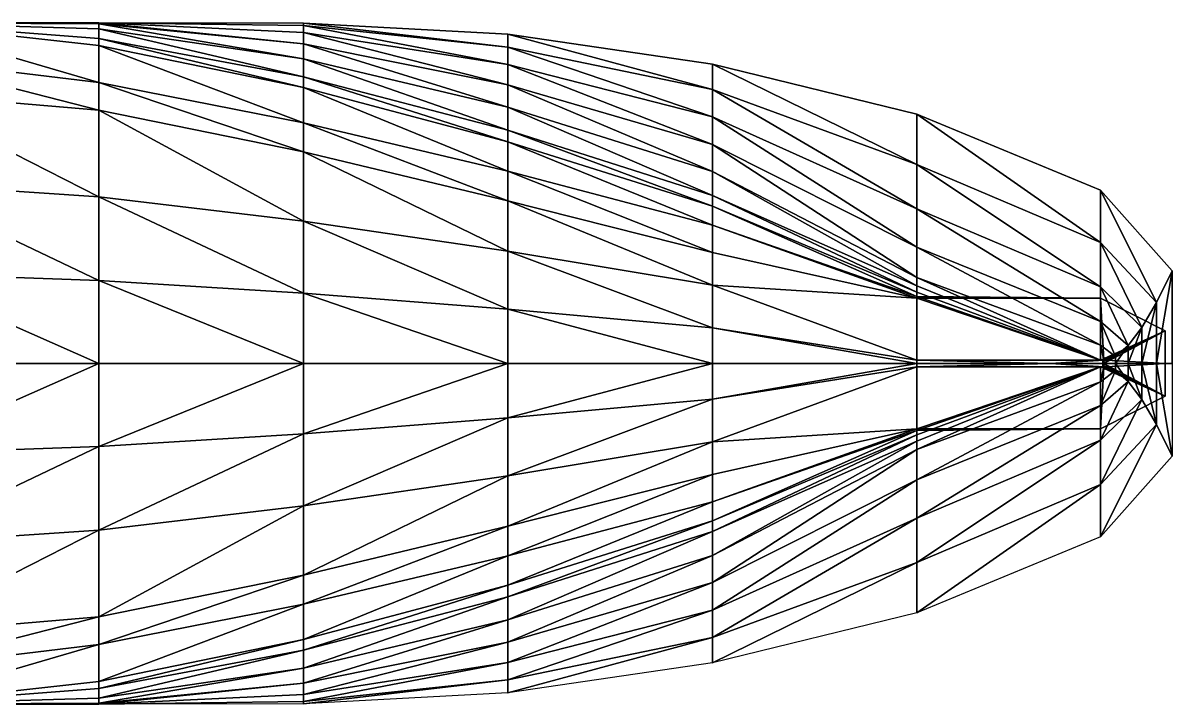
# Model space of a CAD drawing. Header units: metres. Extents: x -5 to 102, y -10 to 10.
# Drawn here: x 68.23 to 102, y -10 to 10 of the extents above; entities that cross this region are included whole.
import ezdxf

# ---------------------------------------------------------------- set-up
doc = ezdxf.new("R2010")
doc.units = ezdxf.units.M

msp = doc.modelspace()

# ---------------------------------------------------------------- linework, layer by layer
for points in [[(64.449286, 8.975), (70.459365, 8.250078, 0.22826), (64.449286, 10, 1.025), (64.449286, 8.975)], [(64.449286, 10, 1.025), (70.459365, 8.250078, 0.22826), (70.459466, 9.341213, 1.215295), (64.449286, 10, 1.025)], [(64.449286, 10, 1.025), (70.459466, 9.341213, 1.215295), (64.449286, 10, 2.05), (64.449286, 10, 1.025)], [(64.449286, 10, 2.05), (70.459466, 9.341213, 1.215295), (70.459507, 9.545172, 2.147147), (64.449286, 10, 2.05)], [(64.449286, 10, 2.05), (70.459507, 9.545172, 2.147147), (64.449286, 10, 3.54), (64.449286, 10, 2.05)], [(64.449286, 10, 3.54), (70.459507, 9.545172, 2.147147), (70.459514, 9.825287, 3.575545), (64.449286, 10, 3.54)], [(64.449286, 10, 3.54), (70.459514, 9.825287, 3.575545), (64.449286, 10, 5.03), (64.449286, 10, 3.54)], [(64.449286, 10, 5.03), (70.459514, 9.825287, 3.575545), (70.459356, 9.976396, 5.034452), (64.449286, 10, 5.03)], [(64.449286, 10, 5.03), (70.459356, 9.976396, 5.034452), (64.449286, 10, 6.52), (64.449286, 10, 5.03)], [(64.449286, 10, 6.52), (70.459356, 9.976396, 5.034452), (70.459429, 10, 6.52), (64.449286, 10, 6.52)], [(64.449286, 10, 6.52), (70.459429, 10, 6.52), (64.449286, 10, 8.01), (64.449286, 10, 6.52)], [(64.449286, 10, 8.01), (70.459429, 10, 6.52), (70.459429, 10, 8.01), (64.449286, 10, 8.01)], [(64.449286, 10, 8.01), (70.459429, 10, 8.01), (64.449286, 10, 9.5), (64.449286, 10, 8.01)], [(64.449286, 10, 9.5), (70.459429, 10, 8.01), (70.459429, 10, 9.5), (64.449286, 10, 9.5)], [(70.459356, 9.976396, 5.034452), (76.469472, 9.390394, 5.138682), (70.459429, 10, 6.52), (70.459356, 9.976396, 5.034452)], [(70.459514, 9.825287, 3.575545), (76.469629, 8.945943, 3.748965), (70.459356, 9.976396, 5.034452), (70.459514, 9.825287, 3.575545)], [(70.459356, 9.976396, 5.034452), (76.469629, 8.945943, 3.748965), (76.469472, 9.390394, 5.138682), (70.459356, 9.976396, 5.034452)], [(70.459429, 10, 6.52), (76.469472, 9.390394, 5.138682), (76.469593, 9.722624, 6.561285), (70.459429, 10, 6.52)], [(70.459429, 10, 6.52), (76.469593, 9.722624, 6.561285), (70.459429, 10, 8.01), (70.459429, 10, 6.52)], [(70.459429, 10, 8.01), (76.469593, 9.722624, 6.561285), (76.469557, 9.924592, 8.01744), (70.459429, 10, 8.01)], [(70.459429, 10, 8.01), (76.469557, 9.924592, 8.01744), (70.459429, 10, 9.5), (70.459429, 10, 8.01)], [(70.459429, 10, 9.5), (76.469557, 9.924592, 8.01744), (76.469537, 9.998203, 9.5), (70.459429, 10, 9.5)], [(70.459507, 9.545172, 2.147147), (76.469573, 8.420108, 2.388255), (70.459514, 9.825287, 3.575545), (70.459507, 9.545172, 2.147147)], [(70.459514, 9.825287, 3.575545), (76.469573, 8.420108, 2.388255), (76.469629, 8.945943, 3.748965), (70.459514, 9.825287, 3.575545)], [(76.469557, 9.924592, 8.01744), (82.479721, 9.288288, 8.073533), (76.469537, 9.998203, 9.5), (76.469557, 9.924592, 8.01744)], [(76.469537, 9.998203, 9.5), (82.479721, 9.288288, 8.073533), (82.479647, 9.669385, 9.500003), (76.469537, 9.998203, 9.5)], [(76.469593, 9.722624, 6.561285), (82.479729, 8.781259, 6.687875), (76.469557, 9.924592, 8.01744), (76.469593, 9.722624, 6.561285)], [(76.469557, 9.924592, 8.01744), (82.479729, 8.781259, 6.687875), (82.479721, 9.288288, 8.073533), (76.469557, 9.924592, 8.01744)], [(70.459466, 9.341213, 1.215295), (76.46952, 8.109196, 1.578684), (70.459507, 9.545172, 2.147147), (70.459466, 9.341213, 1.215295)], [(70.459507, 9.545172, 2.147147), (76.46952, 8.109196, 1.578684), (76.469573, 8.420108, 2.388255), (70.459507, 9.545172, 2.147147)], [(76.469472, 9.390394, 5.138682), (82.479619, 8.181726, 5.338023), (76.469593, 9.722624, 6.561285), (76.469472, 9.390394, 5.138682)], [(76.469593, 9.722624, 6.561285), (82.479619, 8.181726, 5.338023), (82.479729, 8.781259, 6.687875), (76.469593, 9.722624, 6.561285)], [(82.479721, 9.288288, 8.073533), (88.489758, 8.050204, 8.167747), (82.479647, 9.669385, 9.500003), (82.479721, 9.288288, 8.073533)], [(82.479647, 9.669385, 9.500003), (88.489758, 8.050204, 8.167747), (88.489826, 8.79473, 9.500008), (82.479647, 9.669385, 9.500003)], [(70.459365, 8.250078, 0.22826), (76.469583, 7.069755, 0.613557), (70.459466, 9.341213, 1.215295), (70.459365, 8.250078, 0.22826)], [(70.459466, 9.341213, 1.215295), (76.469583, 7.069755, 0.613557), (76.46952, 8.109196, 1.578684), (70.459466, 9.341213, 1.215295)], [(76.469629, 8.945943, 3.748965), (82.479669, 7.526738, 4.01853), (76.469472, 9.390394, 5.138682), (76.469629, 8.945943, 3.748965)], [(76.469472, 9.390394, 5.138682), (82.479669, 7.526738, 4.01853), (82.479619, 8.181726, 5.338023), (76.469472, 9.390394, 5.138682)], [(82.479729, 8.781259, 6.687875), (88.489933, 7.245435, 6.871938), (82.479721, 9.288288, 8.073533), (82.479729, 8.781259, 6.687875)], [(82.479721, 9.288288, 8.073533), (88.489933, 7.245435, 6.871938), (88.489758, 8.050204, 8.167747), (82.479721, 9.288288, 8.073533)], [(64.449286, 7.95), (70.459384, 7.435328, 0.002324), (64.449286, 8.975), (64.449286, 7.95)], [(64.449286, 8.975), (70.459384, 7.435328, 0.002324), (70.459365, 8.250078, 0.22826), (64.449286, 8.975)], [(76.469573, 8.420108, 2.388255), (82.479801, 6.857199, 2.724293), (76.469629, 8.945943, 3.748965), (76.469573, 8.420108, 2.388255)], [(76.469629, 8.945943, 3.748965), (82.479801, 6.857199, 2.724293), (82.479669, 7.526738, 4.01853), (76.469629, 8.945943, 3.748965)], [(82.479619, 8.181726, 5.338023), (88.489895, 6.428087, 5.605429), (82.479729, 8.781259, 6.687875), (82.479619, 8.181726, 5.338023)], [(82.479729, 8.781259, 6.687875), (88.489895, 6.428087, 5.605429), (88.489933, 7.245435, 6.871938), (82.479729, 8.781259, 6.687875)], [(88.489758, 8.050204, 8.167747), (94.50005, 5.84889, 8.288435), (88.489826, 8.79473, 9.500008), (88.489758, 8.050204, 8.167747)], [(88.489826, 8.79473, 9.500008), (94.50005, 5.84889, 8.288435), (94.500069, 7.318608, 9.500009), (88.489826, 8.79473, 9.500008)], [(70.459384, 7.435328, 0.002324), (76.46952, 6.213962, 0.038906), (70.459365, 8.250078, 0.22826), (70.459384, 7.435328, 0.002324)], [(70.459365, 8.250078, 0.22826), (76.46952, 6.213962, 0.038906), (76.469583, 7.069755, 0.613557), (70.459365, 8.250078, 0.22826)], [(76.46952, 8.109196, 1.578684), (82.47964, 6.509216, 2.060693), (76.469573, 8.420108, 2.388255), (76.46952, 8.109196, 1.578684)], [(76.469583, 7.069755, 0.613557), (82.479688, 5.645931, 1.095015), (76.46952, 8.109196, 1.578684), (76.469583, 7.069755, 0.613557)], [(76.46952, 8.109196, 1.578684), (82.479688, 5.645931, 1.095015), (82.47964, 6.509216, 2.060693), (76.46952, 8.109196, 1.578684)], [(76.469573, 8.420108, 2.388255), (82.47964, 6.509216, 2.060693), (82.479801, 6.857199, 2.724293), (76.469573, 8.420108, 2.388255)], [(82.479669, 7.526738, 4.01853), (88.48991, 5.642891, 4.362533), (82.479619, 8.181726, 5.338023), (82.479669, 7.526738, 4.01853)], [(82.479619, 8.181726, 5.338023), (88.48991, 5.642891, 4.362533), (88.489895, 6.428087, 5.605429), (82.479619, 8.181726, 5.338023)], [(64.449286, 5.3), (70.459371, 4.891428), (64.449286, 7.95), (64.449286, 5.3)], [(64.449286, 7.95), (70.459371, 4.891428), (70.459384, 7.435328, 0.002324), (64.449286, 7.95)], [(88.489933, 7.245435, 6.871938), (94.500033, 4.537804, 7.10048), (88.489758, 8.050204, 8.167747), (88.489933, 7.245435, 6.871938)], [(88.489758, 8.050204, 8.167747), (94.500033, 4.537804, 7.10048), (94.50005, 5.84889, 8.288435), (88.489758, 8.050204, 8.167747)], [(70.459371, 4.891428), (76.469618, 4.184754), (70.459384, 7.435328, 0.002324), (70.459371, 4.891428)], [(70.459384, 7.435328, 0.002324), (76.469618, 4.184754), (76.46952, 6.213962, 0.038906), (70.459384, 7.435328, 0.002324)], [(82.479801, 6.857199, 2.724293), (88.489818, 4.935025, 3.138705), (82.479669, 7.526738, 4.01853), (82.479801, 6.857199, 2.724293)], [(82.479669, 7.526738, 4.01853), (88.489818, 4.935025, 3.138705), (88.48991, 5.642891, 4.362533), (82.479669, 7.526738, 4.01853)], [(88.489895, 6.428087, 5.605429), (94.500019, 3.412978, 5.9311), (88.489933, 7.245435, 6.871938), (88.489895, 6.428087, 5.605429)], [(88.489933, 7.245435, 6.871938), (94.500019, 3.412978, 5.9311), (94.500033, 4.537804, 7.10048), (88.489933, 7.245435, 6.871938)], [(94.50005, 5.84889, 8.288435), (99.900038, 3.554146, 8.414381), (94.500069, 7.318608, 9.500009), (94.50005, 5.84889, 8.288435)], [(94.500069, 7.318608, 9.500009), (99.900038, 3.554146, 8.414381), (99.90007, 5.086799, 9.500004), (94.500069, 7.318608, 9.500009)], [(76.46952, 6.213962, 0.038906), (82.47974, 4.776058, 0.190036), (76.469583, 7.069755, 0.613557), (76.46952, 6.213962, 0.038906)], [(76.469583, 7.069755, 0.613557), (82.47974, 4.776058, 0.190036), (82.479688, 5.645931, 1.095015), (76.469583, 7.069755, 0.613557)], [(82.47964, 6.509216, 2.060693), (88.489918, 4.617577, 2.64321), (82.479801, 6.857199, 2.724293), (82.47964, 6.509216, 2.060693)], [(82.479801, 6.857199, 2.724293), (88.489918, 4.617577, 2.64321), (88.489818, 4.935025, 3.138705), (82.479801, 6.857199, 2.724293)], [(82.479688, 5.645931, 1.095015), (88.489903, 4.063961, 1.649714), (82.47964, 6.509216, 2.060693), (82.479688, 5.645931, 1.095015)], [(82.47964, 6.509216, 2.060693), (88.489903, 4.063961, 1.649714), (88.489918, 4.617577, 2.64321), (82.47964, 6.509216, 2.060693)], [(88.48991, 5.642891, 4.362533), (94.500008, 2.527264, 4.775596), (88.489895, 6.428087, 5.605429), (88.48991, 5.642891, 4.362533)], [(88.489895, 6.428087, 5.605429), (94.500008, 2.527264, 4.775596), (94.500019, 3.412978, 5.9311), (88.489895, 6.428087, 5.605429)], [(76.469618, 4.184754), (82.479762, 3.302325), (76.46952, 6.213962, 0.038906), (76.469618, 4.184754)], [(76.46952, 6.213962, 0.038906), (82.479762, 3.302325), (82.47974, 4.776058, 0.190036), (76.46952, 6.213962, 0.038906)], [(94.500033, 4.537804, 7.10048), (99.899907, 2.25623, 7.341191), (94.50005, 5.84889, 8.288435), (94.500033, 4.537804, 7.10048)], [(94.50005, 5.84889, 8.288435), (99.899907, 2.25623, 7.341191), (99.900038, 3.554146, 8.414381), (94.50005, 5.84889, 8.288435)], [(82.47974, 4.776058, 0.190036), (88.489848, 3.263749, 0.60719), (82.479688, 5.645931, 1.095015), (82.47974, 4.776058, 0.190036)], [(82.479688, 5.645931, 1.095015), (88.489848, 3.263749, 0.60719), (88.489903, 4.063961, 1.649714), (82.479688, 5.645931, 1.095015)], [(88.489818, 4.935025, 3.138705), (94.500005, 2.285745, 4.363885), (88.48991, 5.642891, 4.362533), (88.489818, 4.935025, 3.138705)], [(88.48991, 5.642891, 4.362533), (94.500005, 2.285745, 4.363885), (94.500008, 2.527264, 4.775596), (88.48991, 5.642891, 4.362533)], [(64.449286, 2.65), (70.459435, 2.438935, 0.000362), (64.449286, 5.3), (64.449286, 2.65)], [(64.449286, 5.3), (70.459435, 2.438935, 0.000362), (70.459371, 4.891428), (64.449286, 5.3)], [(99.900038, 3.554146, 8.414381), (101.542546, 1.792195, 8.455967), (99.90007, 5.086799, 9.500004), (99.900038, 3.554146, 8.414381)], [(99.90007, 5.086799, 9.500004), (101.542546, 1.792195, 8.455967), (102, 2.7175, 9.5), (99.90007, 5.086799, 9.500004)], [(70.459435, 2.438935, 0.000362), (76.469624, 2.065776, 0.000847), (70.459371, 4.891428), (70.459435, 2.438935, 0.000362)], [(70.459371, 4.891428), (76.469624, 2.065776, 0.000847), (76.469618, 4.184754), (70.459371, 4.891428)], [(82.479762, 3.302325), (88.489887, 2.296849), (82.47974, 4.776058, 0.190036), (82.479762, 3.302325)], [(82.47974, 4.776058, 0.190036), (88.489887, 2.296849), (88.489848, 3.263749, 0.60719), (82.47974, 4.776058, 0.190036)], [(88.489918, 4.617577, 2.64321), (94.500002, 2.095375, 3.952383), (88.489818, 4.935025, 3.138705), (88.489918, 4.617577, 2.64321)], [(88.489818, 4.935025, 3.138705), (94.500002, 2.095375, 3.952383), (94.500005, 2.285745, 4.363885), (88.489818, 4.935025, 3.138705)], [(88.489903, 4.063961, 1.649714), (94.500001, 1.967696, 3.540572), (88.489918, 4.617577, 2.64321), (88.489903, 4.063961, 1.649714)], [(88.489918, 4.617577, 2.64321), (94.500001, 1.967696, 3.540572), (94.500002, 2.095375, 3.952383), (88.489918, 4.617577, 2.64321)], [(94.500019, 3.412978, 5.9311), (99.899998, 1.23719, 6.276783), (94.500033, 4.537804, 7.10048), (94.500019, 3.412978, 5.9311)], [(94.500033, 4.537804, 7.10048), (99.899998, 1.23719, 6.276783), (99.899907, 2.25623, 7.341191), (94.500033, 4.537804, 7.10048)], [(76.469624, 2.065776, 0.000847), (82.479696, 1.592664, 0.001222), (76.469618, 4.184754), (76.469624, 2.065776, 0.000847)], [(76.469618, 4.184754), (82.479696, 1.592664, 0.001222), (82.479762, 3.302325), (76.469618, 4.184754)], [(88.489848, 3.263749, 0.60719), (94.5, 1.92, 3.129), (88.489903, 4.063961, 1.649714), (88.489848, 3.263749, 0.60719)], [(88.489903, 4.063961, 1.649714), (94.5, 1.92, 3.129), (94.500001, 1.967696, 3.540572), (88.489903, 4.063961, 1.649714)], [(94.500008, 2.527264, 4.775596), (99.899933, 0.534719, 5.217656), (94.500019, 3.412978, 5.9311), (94.500008, 2.527264, 4.775596)], [(94.500019, 3.412978, 5.9311), (99.899933, 0.534719, 5.217656), (99.899998, 1.23719, 6.276783), (94.500019, 3.412978, 5.9311)], [(99.899907, 2.25623, 7.341191), (101.11384, 1.061463, 7.401142), (99.900038, 3.554146, 8.414381), (99.899907, 2.25623, 7.341191)], [(99.900038, 3.554146, 8.414381), (101.11384, 1.061463, 7.401142), (101.542546, 1.792195, 8.455967), (99.900038, 3.554146, 8.414381)], [(82.479696, 1.592664, 0.001222), (88.489876, 1.045971, 0.0013), (82.479762, 3.302325), (82.479696, 1.592664, 0.001222)], [(82.479762, 3.302325), (88.489876, 1.045971, 0.0013), (88.489887, 2.296849), (82.479762, 3.302325)], [(88.489887, 2.296849), (94.5, 1.92, 1.043), (88.489848, 3.263749, 0.60719), (88.489887, 2.296849)], [(88.489848, 3.263749, 0.60719), (94.5, 1.92, 1.043), (94.5, 1.92, 3.129), (88.489848, 3.263749, 0.60719)], [(101.542546, 1.792195, 8.455967), (101.542546, 0, 8.455967), (102, 2.7175, 9.5), (101.542546, 1.792195, 8.455967)], [(102, 2.7175, 9.5), (101.542546, 0, 8.455967), (102, 0, 9.5), (102, 2.7175, 9.5)], [(64.449286, 0), (70.459429, 0), (64.449286, 2.65), (64.449286, 0)], [(64.449286, 2.65), (70.459429, 0), (70.459435, 2.438935, 0.000362), (64.449286, 2.65)], [(70.459429, 0), (76.469571, 0), (70.459435, 2.438935, 0.000362), (70.459429, 0)], [(70.459435, 2.438935, 0.000362), (76.469571, 0), (76.469624, 2.065776, 0.000847), (70.459435, 2.438935, 0.000362)], [(94.500005, 2.285745, 4.363885), (99.9, 0.1, 4.172), (94.500008, 2.527264, 4.775596), (94.500005, 2.285745, 4.363885)], [(94.500008, 2.527264, 4.775596), (99.9, 0.1, 4.172), (99.899933, 0.534719, 5.217656), (94.500008, 2.527264, 4.775596)], [(76.469571, 0), (82.479714, 0), (76.469624, 2.065776, 0.000847), (76.469571, 0)], [(76.469624, 2.065776, 0.000847), (82.479714, 0), (82.479696, 1.592664, 0.001222), (76.469624, 2.065776, 0.000847)], [(88.489876, 1.045971, 0.0013), (94.5, 0.1), (88.489887, 2.296849), (88.489876, 1.045971, 0.0013)], [(88.489887, 2.296849), (94.5, 0.1), (94.5, 1.92, 1.043), (88.489887, 2.296849)], [(94.500001, 1.967696, 3.540572), (99.9, 0.1, 4.046571), (94.500002, 2.095375, 3.952383), (94.500001, 1.967696, 3.540572)], [(94.500002, 2.095375, 3.952383), (99.9, 0.1, 4.076622), (94.500005, 2.285745, 4.363885), (94.500002, 2.095375, 3.952383)], [(94.500002, 2.095375, 3.952383), (99.9, 0.1, 4.046571), (99.9, 0.1, 4.076622), (94.500002, 2.095375, 3.952383)], [(94.500005, 2.285745, 4.363885), (99.9, 0.1, 4.076622), (99.9, 0.1, 4.172), (94.500005, 2.285745, 4.363885)], [(99.899998, 1.23719, 6.276783), (100.71384, 0.531608, 6.335542), (99.899907, 2.25623, 7.341191), (99.899998, 1.23719, 6.276783)], [(99.899907, 2.25623, 7.341191), (100.71384, 0.531608, 6.335542), (101.11384, 1.061463, 7.401142), (99.899907, 2.25623, 7.341191)], [(94.5, 1.92, 3.129), (99.9, 1.92, 3.129), (94.500001, 1.967696, 3.540572), (94.5, 1.92, 3.129)], [(94.5, 0.1), (99.9, 0.1), (94.5, 1.92, 1.043), (94.5, 0.1)], [(94.5, 1.92, 1.043), (99.9, 0.1), (99.9, 1.92, 1.043), (94.5, 1.92, 1.043)], [(94.5, 1.92, 1.043), (99.9, 1.92, 1.043), (94.5, 1.92, 3.129), (94.5, 1.92, 1.043)], [(94.5, 1.92, 3.129), (99.9, 1.92, 1.043), (99.9, 1.92, 3.129), (94.5, 1.92, 3.129)], [(94.500001, 1.967696, 3.540572), (99.9, 1.92, 3.129), (99.9, 0.1, 4.046571), (94.500001, 1.967696, 3.540572)], [(99.9, 0.1), (100, 0.1), (99.9, 1.92, 1.043), (99.9, 0.1)], [(99.9, 1.92, 1.043), (100, 0.1), (101.8, 0.96, 1.043), (99.9, 1.92, 1.043)], [(99.9, 1.92, 1.043), (101.8, 0.96, 1.043), (99.9, 1.92, 3.129), (99.9, 1.92, 1.043)], [(99.9, 1.92, 3.129), (101.8, 0.96, 1.043), (101.8, 0.96, 3.129), (99.9, 1.92, 3.129)], [(99.9, 1.92, 3.129), (101.8, 0.96, 3.129), (99.9, 0.1, 4.046571), (99.9, 1.92, 3.129)], [(101.11384, 1.061463, 7.401142), (101.11384, 0, 7.401142), (101.542546, 1.792195, 8.455967), (101.11384, 1.061463, 7.401142)], [(101.542546, 1.792195, 8.455967), (101.11384, 0, 7.401142), (101.542546, 0, 8.455967), (101.542546, 1.792195, 8.455967)], [(82.479714, 0), (88.489857, 0), (82.479696, 1.592664, 0.001222), (82.479714, 0)], [(82.479696, 1.592664, 0.001222), (88.489857, 0), (88.489876, 1.045971, 0.0013), (82.479696, 1.592664, 0.001222)], [(88.489857, 0), (94.5, 0), (88.489876, 1.045971, 0.0013), (88.489857, 0)], [(88.489876, 1.045971, 0.0013), (94.5, 0), (94.5, 0.1), (88.489876, 1.045971, 0.0013)], [(99.899933, 0.534719, 5.217656), (100.342546, 0.208981, 5.259167), (99.899998, 1.23719, 6.276783), (99.899933, 0.534719, 5.217656)], [(99.899998, 1.23719, 6.276783), (100.342546, 0.208981, 5.259167), (100.71384, 0.531608, 6.335542), (99.899998, 1.23719, 6.276783)], [(100.71384, 0.531608, 6.335542), (100.71384, 0, 6.335542), (101.11384, 1.061463, 7.401142), (100.71384, 0.531608, 6.335542)], [(101.11384, 1.061463, 7.401142), (100.71384, 0, 6.335542), (101.11384, 0, 7.401142), (101.11384, 1.061463, 7.401142)], [(99.9, 0.1, 4.046571), (101.8, 0.96, 3.129), (100.065326, 0.1, 4.046571), (99.9, 0.1, 4.046571)], [(100, 0.1), (100, 0), (101.8, 0.96, 1.043), (100, 0.1)], [(101.8, 0.96, 1.043), (100, 0), (101.8, 0, 1.043), (101.8, 0.96, 1.043)], [(101.8, 0.96, 3.129), (101.8, 0, 3.129), (100.065326, 0.1, 4.046571), (101.8, 0.96, 3.129)], [(101.8, 0.96, 1.043), (101.8, 0, 1.043), (101.8, 0.96, 3.129), (101.8, 0.96, 1.043)], [(101.8, 0.96, 3.129), (101.8, 0, 1.043), (101.8, 0, 3.129), (101.8, 0.96, 3.129)], [(99.9, 0.1, 4.172), (100, 0.1, 4.172), (99.899933, 0.534719, 5.217656), (99.9, 0.1, 4.172)], [(99.899933, 0.534719, 5.217656), (100, 0.1, 4.172), (100.342546, 0.208981, 5.259167), (99.899933, 0.534719, 5.217656)], [(100.342546, 0.208981, 5.259167), (100.342546, 0, 5.259167), (100.71384, 0.531608, 6.335542), (100.342546, 0.208981, 5.259167)], [(100.71384, 0.531608, 6.335542), (100.342546, 0, 5.259167), (100.71384, 0, 6.335542), (100.71384, 0.531608, 6.335542)], [(64.449286, 0), (70.459429, 0), (64.449286, -2.65), (64.449286, 0)], [(64.449286, -2.65), (70.459429, 0), (70.459435, -2.438935, 0.000362), (64.449286, -2.65)], [(70.459429, 0), (76.469571, 0), (70.459435, -2.438935, 0.000362), (70.459429, 0)], [(70.459435, -2.438935, 0.000362), (76.469571, 0), (76.469624, -2.065776, 0.000847), (70.459435, -2.438935, 0.000362)], [(76.469571, 0), (82.479714, 0), (76.469624, -2.065776, 0.000847), (76.469571, 0)], [(76.469624, -2.065776, 0.000847), (82.479714, 0), (82.479696, -1.592664, 0.001222), (76.469624, -2.065776, 0.000847)], [(82.479714, 0), (88.489857, 0), (82.479696, -1.592664, 0.001222), (82.479714, 0)], [(82.479696, -1.592664, 0.001222), (88.489857, 0), (88.489876, -1.045971, 0.0013), (82.479696, -1.592664, 0.001222)], [(88.489857, 0), (94.5, 0), (88.489876, -1.045971, 0.0013), (88.489857, 0)], [(88.489876, -1.045971, 0.0013), (94.5, 0), (94.5, -0.1), (88.489876, -1.045971, 0.0013)], [(94.5, 0), (98.433934, 0), (94.5, 0.1), (94.5, 0)], [(94.5, 0.1), (98.433934, 0), (99.9, 0.1), (94.5, 0.1)], [(94.5, 0), (98.433934, 0), (94.5, -0.1), (94.5, 0)], [(94.5, -0.1), (98.433934, 0), (99.9, -0.1), (94.5, -0.1)], [(99.9, 0.1), (98.433934, 0), (100, 0.1), (99.9, 0.1)], [(100, 0.1), (98.433934, 0), (100, 0), (100, 0.1)], [(99.9, -0.1), (98.433934, 0), (100, -0.1), (99.9, -0.1)], [(100, -0.1), (98.433934, 0), (100, 0), (100, -0.1)], [(99.9, 0.1, 4.046571), (100.065326, 0.1, 4.046571), (99.9, 0.1, 4.076622), (99.9, 0.1, 4.046571)], [(99.9, 0.1, 4.076622), (100.065326, 0.1, 4.046571), (99.969948, 0.1, 4.076622), (99.9, 0.1, 4.076622)], [(99.9, 0.1, 4.076622), (99.969948, 0.1, 4.076622), (99.9, 0.1, 4.172), (99.9, 0.1, 4.076622)], [(99.9, 0.1, 4.172), (99.969948, 0.1, 4.076622), (100, 0.1, 4.172), (99.9, 0.1, 4.172)], [(100.065326, 0.1, 4.046571), (100.065326, 0, 4.046571), (99.969948, 0.1, 4.076622), (100.065326, 0.1, 4.046571)], [(99.969948, 0.1, 4.076622), (100.065326, 0, 4.046571), (99.969948, 0, 4.076622), (99.969948, 0.1, 4.076622)], [(99.969948, 0.1, 4.076622), (99.969948, 0, 4.076622), (100, 0.1, 4.172), (99.969948, 0.1, 4.076622)], [(100, 0.1, 4.172), (99.969948, 0, 4.076622), (100, 0, 4.172), (100, 0.1, 4.172)], [(100.065326, -0.1, 4.046571), (100.065326, 0, 4.046571), (99.969948, -0.1, 4.076622), (100.065326, -0.1, 4.046571)], [(99.969948, -0.1, 4.076622), (100.065326, 0, 4.046571), (99.969948, 0, 4.076622), (99.969948, -0.1, 4.076622)], [(99.969948, -0.1, 4.076622), (99.969948, 0, 4.076622), (100, -0.1, 4.172), (99.969948, -0.1, 4.076622)], [(100, -0.1, 4.172), (99.969948, 0, 4.076622), (100, 0, 4.172), (100, -0.1, 4.172)], [(100, 0.1, 4.172), (100, 0, 4.172), (100.342546, 0.208981, 5.259167), (100, 0.1, 4.172)], [(100.342546, 0.208981, 5.259167), (100, 0, 4.172), (100.342546, 0, 5.259167), (100.342546, 0.208981, 5.259167)], [(100, -0.1), (100, 0), (101.8, -0.96, 1.043), (100, -0.1)], [(101.8, -0.96, 1.043), (100, 0), (101.8, 0, 1.043), (101.8, -0.96, 1.043)], [(100, -0.1, 4.172), (100, 0, 4.172), (100.342546, -0.208981, 5.259167), (100, -0.1, 4.172)], [(100.342546, -0.208981, 5.259167), (100, 0, 4.172), (100.342546, 0, 5.259167), (100.342546, -0.208981, 5.259167)], [(100.065326, 0.1, 4.046571), (101.8, 0, 3.129), (100.065326, 0, 4.046571), (100.065326, 0.1, 4.046571)], [(101.8, -0.96, 3.129), (101.8, 0, 3.129), (100.065326, -0.1, 4.046571), (101.8, -0.96, 3.129)], [(100.065326, -0.1, 4.046571), (101.8, 0, 3.129), (100.065326, 0, 4.046571), (100.065326, -0.1, 4.046571)], [(100.342546, -0.208981, 5.259167), (100.342546, 0, 5.259167), (100.71384, -0.531608, 6.335542), (100.342546, -0.208981, 5.259167)], [(100.71384, -0.531608, 6.335542), (100.342546, 0, 5.259167), (100.71384, 0, 6.335542), (100.71384, -0.531608, 6.335542)], [(100.71384, -0.531608, 6.335542), (100.71384, 0, 6.335542), (101.11384, -1.061463, 7.401142), (100.71384, -0.531608, 6.335542)], [(101.11384, -1.061463, 7.401142), (100.71384, 0, 6.335542), (101.11384, 0, 7.401142), (101.11384, -1.061463, 7.401142)], [(101.11384, -1.061463, 7.401142), (101.11384, 0, 7.401142), (101.542546, -1.792195, 8.455967), (101.11384, -1.061463, 7.401142)], [(101.542546, -1.792195, 8.455967), (101.11384, 0, 7.401142), (101.542546, 0, 8.455967), (101.542546, -1.792195, 8.455967)], [(101.542546, -1.792195, 8.455967), (101.542546, 0, 8.455967), (102, -2.7175, 9.5), (101.542546, -1.792195, 8.455967)], [(102, -2.7175, 9.5), (101.542546, 0, 8.455967), (102, 0, 9.5), (102, -2.7175, 9.5)], [(101.8, -0.96, 1.043), (101.8, 0, 1.043), (101.8, -0.96, 3.129), (101.8, -0.96, 1.043)], [(101.8, -0.96, 3.129), (101.8, 0, 1.043), (101.8, 0, 3.129), (101.8, -0.96, 3.129)], [(88.489876, -1.045971, 0.0013), (94.5, -0.1), (88.489887, -2.296849), (88.489876, -1.045971, 0.0013)], [(88.489887, -2.296849), (94.5, -0.1), (94.5, -1.92, 1.043), (88.489887, -2.296849)], [(94.5, -0.1), (99.9, -0.1), (94.5, -1.92, 1.043), (94.5, -0.1)], [(94.5, -1.92, 1.043), (99.9, -0.1), (99.9, -1.92, 1.043), (94.5, -1.92, 1.043)], [(94.500001, -1.967696, 3.540572), (99.9, -1.92, 3.129), (99.9, -0.1, 4.046571), (94.500001, -1.967696, 3.540572)], [(94.500001, -1.967696, 3.540572), (99.9, -0.1, 4.046571), (94.500002, -2.095375, 3.952383), (94.500001, -1.967696, 3.540572)], [(94.500002, -2.095375, 3.952383), (99.9, -0.1, 4.046571), (99.9, -0.1, 4.076622), (94.500002, -2.095375, 3.952383)], [(94.500002, -2.095375, 3.952383), (99.9, -0.1, 4.076622), (94.500005, -2.285745, 4.363885), (94.500002, -2.095375, 3.952383)], [(94.500005, -2.285745, 4.363885), (99.9, -0.1, 4.076622), (99.9, -0.1, 4.172), (94.500005, -2.285745, 4.363885)], [(94.500005, -2.285745, 4.363885), (99.9, -0.1, 4.172), (94.500008, -2.527264, 4.775596), (94.500005, -2.285745, 4.363885)], [(94.500008, -2.527264, 4.775596), (99.9, -0.1, 4.172), (99.899933, -0.534719, 5.217656), (94.500008, -2.527264, 4.775596)], [(99.9, -0.1, 4.172), (100, -0.1, 4.172), (99.899933, -0.534719, 5.217656), (99.9, -0.1, 4.172)], [(99.899933, -0.534719, 5.217656), (100, -0.1, 4.172), (100.342546, -0.208981, 5.259167), (99.899933, -0.534719, 5.217656)], [(99.899933, -0.534719, 5.217656), (100.342546, -0.208981, 5.259167), (99.899998, -1.23719, 6.276783), (99.899933, -0.534719, 5.217656)], [(99.899998, -1.23719, 6.276783), (100.342546, -0.208981, 5.259167), (100.71384, -0.531608, 6.335542), (99.899998, -1.23719, 6.276783)], [(99.9, -0.1), (100, -0.1), (99.9, -1.92, 1.043), (99.9, -0.1)], [(99.9, -1.92, 1.043), (100, -0.1), (101.8, -0.96, 1.043), (99.9, -1.92, 1.043)], [(99.9, -1.92, 3.129), (101.8, -0.96, 3.129), (99.9, -0.1, 4.046571), (99.9, -1.92, 3.129)], [(99.9, -0.1, 4.046571), (101.8, -0.96, 3.129), (100.065326, -0.1, 4.046571), (99.9, -0.1, 4.046571)], [(99.9, -0.1, 4.046571), (100.065326, -0.1, 4.046571), (99.9, -0.1, 4.076622), (99.9, -0.1, 4.046571)], [(99.9, -0.1, 4.076622), (100.065326, -0.1, 4.046571), (99.969948, -0.1, 4.076622), (99.9, -0.1, 4.076622)], [(99.9, -0.1, 4.076622), (99.969948, -0.1, 4.076622), (99.9, -0.1, 4.172), (99.9, -0.1, 4.076622)], [(99.9, -0.1, 4.172), (99.969948, -0.1, 4.076622), (100, -0.1, 4.172), (99.9, -0.1, 4.172)], [(94.500008, -2.527264, 4.775596), (99.899933, -0.534719, 5.217656), (94.500019, -3.412978, 5.9311), (94.500008, -2.527264, 4.775596)], [(94.500019, -3.412978, 5.9311), (99.899933, -0.534719, 5.217656), (99.899998, -1.23719, 6.276783), (94.500019, -3.412978, 5.9311)], [(99.899998, -1.23719, 6.276783), (100.71384, -0.531608, 6.335542), (99.899907, -2.25623, 7.341191), (99.899998, -1.23719, 6.276783)], [(99.899907, -2.25623, 7.341191), (100.71384, -0.531608, 6.335542), (101.11384, -1.061463, 7.401142), (99.899907, -2.25623, 7.341191)], [(99.9, -1.92, 1.043), (101.8, -0.96, 1.043), (99.9, -1.92, 3.129), (99.9, -1.92, 1.043)], [(99.9, -1.92, 3.129), (101.8, -0.96, 1.043), (101.8, -0.96, 3.129), (99.9, -1.92, 3.129)], [(82.479696, -1.592664, 0.001222), (88.489876, -1.045971, 0.0013), (82.479762, -3.302325), (82.479696, -1.592664, 0.001222)], [(82.479762, -3.302325), (88.489876, -1.045971, 0.0013), (88.489887, -2.296849), (82.479762, -3.302325)], [(94.500019, -3.412978, 5.9311), (99.899998, -1.23719, 6.276783), (94.500033, -4.537804, 7.10048), (94.500019, -3.412978, 5.9311)], [(94.500033, -4.537804, 7.10048), (99.899998, -1.23719, 6.276783), (99.899907, -2.25623, 7.341191), (94.500033, -4.537804, 7.10048)], [(99.899907, -2.25623, 7.341191), (101.11384, -1.061463, 7.401142), (99.900038, -3.554146, 8.414381), (99.899907, -2.25623, 7.341191)], [(99.900038, -3.554146, 8.414381), (101.11384, -1.061463, 7.401142), (101.542546, -1.792195, 8.455967), (99.900038, -3.554146, 8.414381)], [(76.469624, -2.065776, 0.000847), (82.479696, -1.592664, 0.001222), (76.469618, -4.184754), (76.469624, -2.065776, 0.000847)], [(76.469618, -4.184754), (82.479696, -1.592664, 0.001222), (82.479762, -3.302325), (76.469618, -4.184754)], [(88.489887, -2.296849), (94.5, -1.92, 1.043), (88.489848, -3.263749, 0.60719), (88.489887, -2.296849)], [(88.489848, -3.263749, 0.60719), (94.5, -1.92, 1.043), (94.5, -1.92, 3.129), (88.489848, -3.263749, 0.60719)], [(88.489848, -3.263749, 0.60719), (94.5, -1.92, 3.129), (88.489903, -4.063961, 1.649714), (88.489848, -3.263749, 0.60719)], [(88.489903, -4.063961, 1.649714), (94.5, -1.92, 3.129), (94.500001, -1.967696, 3.540572), (88.489903, -4.063961, 1.649714)], [(88.489903, -4.063961, 1.649714), (94.500001, -1.967696, 3.540572), (88.489918, -4.617577, 2.64321), (88.489903, -4.063961, 1.649714)], [(88.489918, -4.617577, 2.64321), (94.500001, -1.967696, 3.540572), (94.500002, -2.095375, 3.952383), (88.489918, -4.617577, 2.64321)], [(94.5, -1.92, 1.043), (99.9, -1.92, 1.043), (94.5, -1.92, 3.129), (94.5, -1.92, 1.043)], [(94.5, -1.92, 3.129), (99.9, -1.92, 1.043), (99.9, -1.92, 3.129), (94.5, -1.92, 3.129)], [(94.5, -1.92, 3.129), (99.9, -1.92, 3.129), (94.500001, -1.967696, 3.540572), (94.5, -1.92, 3.129)], [(99.900038, -3.554146, 8.414381), (101.542546, -1.792195, 8.455967), (99.90007, -5.086799, 9.500004), (99.900038, -3.554146, 8.414381)], [(99.90007, -5.086799, 9.500004), (101.542546, -1.792195, 8.455967), (102, -2.7175, 9.5), (99.90007, -5.086799, 9.500004)], [(70.459435, -2.438935, 0.000362), (76.469624, -2.065776, 0.000847), (70.459371, -4.891428), (70.459435, -2.438935, 0.000362)], [(70.459371, -4.891428), (76.469624, -2.065776, 0.000847), (76.469618, -4.184754), (70.459371, -4.891428)], [(82.479762, -3.302325), (88.489887, -2.296849), (82.47974, -4.776058, 0.190036), (82.479762, -3.302325)], [(82.47974, -4.776058, 0.190036), (88.489887, -2.296849), (88.489848, -3.263749, 0.60719), (82.47974, -4.776058, 0.190036)], [(88.489918, -4.617577, 2.64321), (94.500002, -2.095375, 3.952383), (88.489818, -4.935025, 3.138705), (88.489918, -4.617577, 2.64321)], [(88.489818, -4.935025, 3.138705), (94.500002, -2.095375, 3.952383), (94.500005, -2.285745, 4.363885), (88.489818, -4.935025, 3.138705)], [(88.489818, -4.935025, 3.138705), (94.500005, -2.285745, 4.363885), (88.48991, -5.642891, 4.362533), (88.489818, -4.935025, 3.138705)], [(88.48991, -5.642891, 4.362533), (94.500005, -2.285745, 4.363885), (94.500008, -2.527264, 4.775596), (88.48991, -5.642891, 4.362533)], [(94.500033, -4.537804, 7.10048), (99.899907, -2.25623, 7.341191), (94.50005, -5.84889, 8.288435), (94.500033, -4.537804, 7.10048)], [(94.50005, -5.84889, 8.288435), (99.899907, -2.25623, 7.341191), (99.900038, -3.554146, 8.414381), (94.50005, -5.84889, 8.288435)], [(64.449286, -2.65), (70.459435, -2.438935, 0.000362), (64.449286, -5.3), (64.449286, -2.65)], [(64.449286, -5.3), (70.459435, -2.438935, 0.000362), (70.459371, -4.891428), (64.449286, -5.3)], [(88.48991, -5.642891, 4.362533), (94.500008, -2.527264, 4.775596), (88.489895, -6.428087, 5.605429), (88.48991, -5.642891, 4.362533)], [(88.489895, -6.428087, 5.605429), (94.500008, -2.527264, 4.775596), (94.500019, -3.412978, 5.9311), (88.489895, -6.428087, 5.605429)], [(76.469618, -4.184754), (82.479762, -3.302325), (76.46952, -6.213962, 0.038906), (76.469618, -4.184754)], [(76.46952, -6.213962, 0.038906), (82.479762, -3.302325), (82.47974, -4.776058, 0.190036), (76.46952, -6.213962, 0.038906)], [(82.47974, -4.776058, 0.190036), (88.489848, -3.263749, 0.60719), (82.479688, -5.645931, 1.095015), (82.47974, -4.776058, 0.190036)], [(82.479688, -5.645931, 1.095015), (88.489848, -3.263749, 0.60719), (88.489903, -4.063961, 1.649714), (82.479688, -5.645931, 1.095015)], [(88.489895, -6.428087, 5.605429), (94.500019, -3.412978, 5.9311), (88.489933, -7.245435, 6.871938), (88.489895, -6.428087, 5.605429)], [(88.489933, -7.245435, 6.871938), (94.500019, -3.412978, 5.9311), (94.500033, -4.537804, 7.10048), (88.489933, -7.245435, 6.871938)], [(94.50005, -5.84889, 8.288435), (99.900038, -3.554146, 8.414381), (94.500069, -7.318608, 9.500009), (94.50005, -5.84889, 8.288435)], [(94.500069, -7.318608, 9.500009), (99.900038, -3.554146, 8.414381), (99.90007, -5.086799, 9.500004), (94.500069, -7.318608, 9.500009)], [(70.459371, -4.891428), (76.469618, -4.184754), (70.459384, -7.435328, 0.002324), (70.459371, -4.891428)], [(70.459384, -7.435328, 0.002324), (76.469618, -4.184754), (76.46952, -6.213962, 0.038906), (70.459384, -7.435328, 0.002324)], [(82.479688, -5.645931, 1.095015), (88.489903, -4.063961, 1.649714), (82.47964, -6.509216, 2.060693), (82.479688, -5.645931, 1.095015)], [(82.47964, -6.509216, 2.060693), (88.489903, -4.063961, 1.649714), (88.489918, -4.617577, 2.64321), (82.47964, -6.509216, 2.060693)], [(82.47964, -6.509216, 2.060693), (88.489918, -4.617577, 2.64321), (82.479801, -6.857199, 2.724293), (82.47964, -6.509216, 2.060693)], [(82.479801, -6.857199, 2.724293), (88.489918, -4.617577, 2.64321), (88.489818, -4.935025, 3.138705), (82.479801, -6.857199, 2.724293)], [(88.489933, -7.245435, 6.871938), (94.500033, -4.537804, 7.10048), (88.489758, -8.050204, 8.167747), (88.489933, -7.245435, 6.871938)], [(88.489758, -8.050204, 8.167747), (94.500033, -4.537804, 7.10048), (94.50005, -5.84889, 8.288435), (88.489758, -8.050204, 8.167747)], [(64.449286, -5.3), (70.459371, -4.891428), (64.449286, -7.95), (64.449286, -5.3)], [(64.449286, -7.95), (70.459371, -4.891428), (70.459384, -7.435328, 0.002324), (64.449286, -7.95)], [(76.46952, -6.213962, 0.038906), (82.47974, -4.776058, 0.190036), (76.469583, -7.069755, 0.613557), (76.46952, -6.213962, 0.038906)], [(76.469583, -7.069755, 0.613557), (82.47974, -4.776058, 0.190036), (82.479688, -5.645931, 1.095015), (76.469583, -7.069755, 0.613557)], [(82.479801, -6.857199, 2.724293), (88.489818, -4.935025, 3.138705), (82.479669, -7.526738, 4.01853), (82.479801, -6.857199, 2.724293)], [(82.479669, -7.526738, 4.01853), (88.489818, -4.935025, 3.138705), (88.48991, -5.642891, 4.362533), (82.479669, -7.526738, 4.01853)], [(76.469583, -7.069755, 0.613557), (82.479688, -5.645931, 1.095015), (76.46952, -8.109196, 1.578684), (76.469583, -7.069755, 0.613557)], [(76.46952, -8.109196, 1.578684), (82.479688, -5.645931, 1.095015), (82.47964, -6.509216, 2.060693), (76.46952, -8.109196, 1.578684)], [(82.479669, -7.526738, 4.01853), (88.48991, -5.642891, 4.362533), (82.479619, -8.181726, 5.338023), (82.479669, -7.526738, 4.01853)], [(82.479619, -8.181726, 5.338023), (88.48991, -5.642891, 4.362533), (88.489895, -6.428087, 5.605429), (82.479619, -8.181726, 5.338023)], [(88.489758, -8.050204, 8.167747), (94.50005, -5.84889, 8.288435), (88.489826, -8.79473, 9.500008), (88.489758, -8.050204, 8.167747)], [(88.489826, -8.79473, 9.500008), (94.50005, -5.84889, 8.288435), (94.500069, -7.318608, 9.500009), (88.489826, -8.79473, 9.500008)], [(70.459384, -7.435328, 0.002324), (76.46952, -6.213962, 0.038906), (70.459365, -8.250078, 0.22826), (70.459384, -7.435328, 0.002324)], [(70.459365, -8.250078, 0.22826), (76.46952, -6.213962, 0.038906), (76.469583, -7.069755, 0.613557), (70.459365, -8.250078, 0.22826)], [(76.46952, -8.109196, 1.578684), (82.47964, -6.509216, 2.060693), (76.469573, -8.420108, 2.388255), (76.46952, -8.109196, 1.578684)], [(76.469573, -8.420108, 2.388255), (82.47964, -6.509216, 2.060693), (82.479801, -6.857199, 2.724293), (76.469573, -8.420108, 2.388255)], [(82.479619, -8.181726, 5.338023), (88.489895, -6.428087, 5.605429), (82.479729, -8.781259, 6.687875), (82.479619, -8.181726, 5.338023)], [(82.479729, -8.781259, 6.687875), (88.489895, -6.428087, 5.605429), (88.489933, -7.245435, 6.871938), (82.479729, -8.781259, 6.687875)], [(70.459365, -8.250078, 0.22826), (76.469583, -7.069755, 0.613557), (70.459466, -9.341213, 1.215295), (70.459365, -8.250078, 0.22826)], [(70.459466, -9.341213, 1.215295), (76.469583, -7.069755, 0.613557), (76.46952, -8.109196, 1.578684), (70.459466, -9.341213, 1.215295)], [(76.469573, -8.420108, 2.388255), (82.479801, -6.857199, 2.724293), (76.469629, -8.945943, 3.748965), (76.469573, -8.420108, 2.388255)], [(76.469629, -8.945943, 3.748965), (82.479801, -6.857199, 2.724293), (82.479669, -7.526738, 4.01853), (76.469629, -8.945943, 3.748965)], [(82.479729, -8.781259, 6.687875), (88.489933, -7.245435, 6.871938), (82.479721, -9.288288, 8.073533), (82.479729, -8.781259, 6.687875)], [(82.479721, -9.288288, 8.073533), (88.489933, -7.245435, 6.871938), (88.489758, -8.050204, 8.167747), (82.479721, -9.288288, 8.073533)], [(64.449286, -7.95), (70.459384, -7.435328, 0.002324), (64.449286, -8.975), (64.449286, -7.95)], [(64.449286, -8.975), (70.459384, -7.435328, 0.002324), (70.459365, -8.250078, 0.22826), (64.449286, -8.975)], [(76.469629, -8.945943, 3.748965), (82.479669, -7.526738, 4.01853), (76.469472, -9.390394, 5.138682), (76.469629, -8.945943, 3.748965)], [(76.469472, -9.390394, 5.138682), (82.479669, -7.526738, 4.01853), (82.479619, -8.181726, 5.338023), (76.469472, -9.390394, 5.138682)], [(82.479721, -9.288288, 8.073533), (88.489758, -8.050204, 8.167747), (82.479647, -9.669385, 9.500003), (82.479721, -9.288288, 8.073533)], [(82.479647, -9.669385, 9.500003), (88.489758, -8.050204, 8.167747), (88.489826, -8.79473, 9.500008), (82.479647, -9.669385, 9.500003)], [(64.449286, -8.975), (70.459365, -8.250078, 0.22826), (64.449286, -10, 1.025), (64.449286, -8.975)], [(64.449286, -10, 1.025), (70.459365, -8.250078, 0.22826), (70.459466, -9.341213, 1.215295), (64.449286, -10, 1.025)], [(70.459466, -9.341213, 1.215295), (76.46952, -8.109196, 1.578684), (70.459507, -9.545172, 2.147147), (70.459466, -9.341213, 1.215295)], [(70.459507, -9.545172, 2.147147), (76.46952, -8.109196, 1.578684), (76.469573, -8.420108, 2.388255), (70.459507, -9.545172, 2.147147)], [(70.459507, -9.545172, 2.147147), (76.469573, -8.420108, 2.388255), (70.459514, -9.825287, 3.575545), (70.459507, -9.545172, 2.147147)], [(70.459514, -9.825287, 3.575545), (76.469573, -8.420108, 2.388255), (76.469629, -8.945943, 3.748965), (70.459514, -9.825287, 3.575545)], [(76.469472, -9.390394, 5.138682), (82.479619, -8.181726, 5.338023), (76.469593, -9.722624, 6.561285), (76.469472, -9.390394, 5.138682)], [(76.469593, -9.722624, 6.561285), (82.479619, -8.181726, 5.338023), (82.479729, -8.781259, 6.687875), (76.469593, -9.722624, 6.561285)], [(70.459514, -9.825287, 3.575545), (76.469629, -8.945943, 3.748965), (70.459356, -9.976396, 5.034452), (70.459514, -9.825287, 3.575545)], [(70.459356, -9.976396, 5.034452), (76.469629, -8.945943, 3.748965), (76.469472, -9.390394, 5.138682), (70.459356, -9.976396, 5.034452)], [(76.469593, -9.722624, 6.561285), (82.479729, -8.781259, 6.687875), (76.469557, -9.924592, 8.01744), (76.469593, -9.722624, 6.561285)], [(76.469557, -9.924592, 8.01744), (82.479729, -8.781259, 6.687875), (82.479721, -9.288288, 8.073533), (76.469557, -9.924592, 8.01744)], [(64.449286, -10, 1.025), (70.459466, -9.341213, 1.215295), (64.449286, -10, 2.05), (64.449286, -10, 1.025)], [(64.449286, -10, 2.05), (70.459466, -9.341213, 1.215295), (70.459507, -9.545172, 2.147147), (64.449286, -10, 2.05)], [(70.459356, -9.976396, 5.034452), (76.469472, -9.390394, 5.138682), (70.459429, -10, 6.52), (70.459356, -9.976396, 5.034452)], [(70.459429, -10, 6.52), (76.469472, -9.390394, 5.138682), (76.469593, -9.722624, 6.561285), (70.459429, -10, 6.52)], [(76.469557, -9.924592, 8.01744), (82.479721, -9.288288, 8.073533), (76.469537, -9.998203, 9.5), (76.469557, -9.924592, 8.01744)], [(76.469537, -9.998203, 9.5), (82.479721, -9.288288, 8.073533), (82.479647, -9.669385, 9.500003), (76.469537, -9.998203, 9.5)], [(64.449286, -10, 2.05), (70.459507, -9.545172, 2.147147), (64.449286, -10, 3.54), (64.449286, -10, 2.05)], [(64.449286, -10, 3.54), (70.459507, -9.545172, 2.147147), (70.459514, -9.825287, 3.575545), (64.449286, -10, 3.54)], [(70.459429, -10, 6.52), (76.469593, -9.722624, 6.561285), (70.459429, -10, 8.01), (70.459429, -10, 6.52)], [(70.459429, -10, 8.01), (76.469593, -9.722624, 6.561285), (76.469557, -9.924592, 8.01744), (70.459429, -10, 8.01)], [(64.449286, -10, 3.54), (70.459514, -9.825287, 3.575545), (64.449286, -10, 5.03), (64.449286, -10, 3.54)], [(64.449286, -10, 5.03), (70.459514, -9.825287, 3.575545), (70.459356, -9.976396, 5.034452), (64.449286, -10, 5.03)], [(64.449286, -10, 5.03), (70.459356, -9.976396, 5.034452), (64.449286, -10, 6.52), (64.449286, -10, 5.03)], [(64.449286, -10, 6.52), (70.459356, -9.976396, 5.034452), (70.459429, -10, 6.52), (64.449286, -10, 6.52)], [(64.449286, -10, 6.52), (70.459429, -10, 6.52), (64.449286, -10, 8.01), (64.449286, -10, 6.52)], [(64.449286, -10, 8.01), (70.459429, -10, 6.52), (70.459429, -10, 8.01), (64.449286, -10, 8.01)], [(64.449286, -10, 8.01), (70.459429, -10, 8.01), (64.449286, -10, 9.5), (64.449286, -10, 8.01)], [(64.449286, -10, 9.5), (70.459429, -10, 8.01), (70.459429, -10, 9.5), (64.449286, -10, 9.5)], [(70.459429, -10, 8.01), (76.469557, -9.924592, 8.01744), (70.459429, -10, 9.5), (70.459429, -10, 8.01)], [(70.459429, -10, 9.5), (76.469557, -9.924592, 8.01744), (76.469537, -9.998203, 9.5), (70.459429, -10, 9.5)]]:
    msp.add_3dface(points)

# ---------------------------------------------------------------- meshes
mesh = msp.add_polymesh((23, 12))
for k, corner in enumerate([(-5, 0, 5.032), (-5, 0, 5.032), (-5, 0, 5.032), (-5, 0, 5.032), (-5, 0, 5.032), (-5, 0, 5.032), (-5, 0, 5.032), (-4.999941, 1.388915, 5.527876), (-4.999891, 2.764322, 6.227795), (-4.999799, 3.966783, 7.121395), (-4.999816, 5.025805, 8.208678), (-4.999833, 6.000007, 9.5), (-2.385, 0, 4.835518), (-2.385, 0, 4.835518), (-2.385, 0, 4.835518), (-2.385, 0, 4.835518), (-2.385, 0, 4.835518), (-2.385, 0, 4.835518), (-2.385, 0, 4.835518), (-2.384924, 1.926837, 5.339131), (-2.384943, 3.48256, 6.105318), (-2.385001, 4.734216, 7.054786), (-2.384951, 5.7794, 8.184685), (-2.384983, 6.697586, 9.499992), (0.23, 0, 4.639037), (0.23, 0, 4.639037), (0.23, 0, 4.639037), (0.23, 0, 4.639037), (0.23, 0, 4.639037), (0.23, 0, 4.639037), (0.23, 0, 4.639037), (0.229998, 2.473162, 5.152003), (0.230094, 4.196197, 5.984203), (0.230033, 5.48285, 6.989146), (0.229986, 6.50152, 8.161154), (0.229901, 7.356186, 9.499983), (2.83, 0, 4.220444), (2.83, 0, 4.220444), (2.83, 0, 4.220444), (2.83, 0, 4.220444), (2.83, 0, 4.220444), (2.83, 0, 4.220444), (2.83, 0, 4.220444), (2.830023, 2.96281, 4.967773), (2.830064, 4.90132, 5.865351), (2.830098, 6.204042, 6.925004), (2.830086, 7.181536, 8.138291), (2.83016, 7.962976, 9.499975), (2.83, 0, 2.831778), (2.83, 0.083, 2.831778), (3.859539, 0.608745, 2.849153), (4.887367, 1.067526, 2.910067), (5.909169, 1.532548, 3.035529), (6.911116, 2.022565, 3.269249), (7.829, 2.570598, 3.724), (8.279, 4.012355, 4.589), (8.279, 6.367302, 5.623), (8.279, 7.612616, 6.795), (8.279, 8.438436, 8.093), (8.279, 9.019786, 9.5), (1.53, 0, 2.238), (1.53, 0.332, 2.238), (1.862, 0.332, 2.238), (4.352671, 1.037825, 2.268245), (7.173215, 2.190194, 2.379579), (9.984118, 3.411192, 2.6331), (12.731, 4.846459, 3.251), (13.729, 5.783962, 4.224), (13.729, 7.802091, 5.392), (13.729, 8.805733, 6.675), (13.729, 9.359045, 8.051), (13.729, 9.673793, 9.5), (1.53, 0, 1.574), (1.53, 0.332, 1.574), (1.862, 0.332, 1.574), (5.53186, 1.454182, 1.607636), (9.531884, 3.07731, 1.73095), (13.524, 4.818252, 2.009), (17.823, 7.011894, 2.781), (19.178, 8.14165, 3.883), (19.178, 9.106284, 5.184), (19.178, 9.651012, 6.571), (19.178, 9.875626, 8.019), (19.178, 9.964774, 9.5), (3.74, 0), (3.74, 0.166), (3.85738, 0.166, 0.11738), (9.771844, 1.775634, 0.088439), (15.793434, 4.815604, 0.440133), (21.739, 7.96575, 1.42), (23.769, 9.101519, 2.289), (24.627, 9.723361, 3.6), (24.627, 9.940899, 5.037), (24.627, 9.998494, 6.52), (24.627, 9.999938, 8.01), (24.627, 10, 9.5), (4.94, 0), (4.94, 0.083), (4.94, 0.083), (22.648779, 5.068129), (25.659574, 7.446417), (29.146, 9.76679, 1.027), (30.076, 9.960994, 2.05), (30.076, 9.990415, 3.54), (30.076, 9.99745, 5.03), (30.076, 9.999468, 6.52), (30.076, 9.99995, 8.01), (30.076, 10, 9.5), (35.525714, 0), (35.525714, 2.65), (35.525714, 5.3), (35.525714, 7.95), (35.525714, 8.975), (35.525714, 10, 1.025), (35.525714, 10, 2.05), (35.525714, 10, 3.54), (35.525714, 10, 5.03), (35.525714, 10, 6.52), (35.525714, 10, 8.01), (35.525714, 10, 9.5), (40.975, 0), (40.975, 2.65), (40.975, 5.3), (40.975, 7.95), (40.975, 8.975), (40.975, 10, 1.025), (40.975, 10, 2.05), (40.975, 10, 3.54), (40.975, 10, 5.03), (40.975, 10, 6.52), (40.975, 10, 8.01), (40.975, 10, 9.5), (46.843571, 0), (46.843571, 2.65), (46.843571, 5.3), (46.843571, 7.95), (46.843571, 8.975), (46.843571, 10, 1.025), (46.843571, 10, 2.05), (46.843571, 10, 3.54), (46.843571, 10, 5.03), (46.843571, 10, 6.52), (46.843571, 10, 8.01), (46.843571, 10, 9.5), (52.712143, 0), (52.712143, 2.65), (52.712143, 5.3), (52.712143, 7.95), (52.712143, 8.975), (52.712143, 10, 1.025), (52.712143, 10, 2.05), (52.712143, 10, 3.54), (52.712143, 10, 5.03), (52.712143, 10, 6.52), (52.712143, 10, 8.01), (52.712143, 10, 9.5), (58.580714, 0), (58.580714, 2.65), (58.580714, 5.3), (58.580714, 7.95), (58.580714, 8.975), (58.580714, 10, 1.025), (58.580714, 10, 2.05), (58.580714, 10, 3.54), (58.580714, 10, 5.03), (58.580714, 10, 6.52), (58.580714, 10, 8.01), (58.580714, 10, 9.5), (64.449286, 0), (64.449286, 2.65), (64.449286, 5.3), (64.449286, 7.95), (64.449286, 8.975), (64.449286, 10, 1.025), (64.449286, 10, 2.05), (64.449286, 10, 3.54), (64.449286, 10, 5.03), (64.449286, 10, 6.52), (64.449286, 10, 8.01), (64.449286, 10, 9.5), (70.459429, 0), (70.459435, 2.438935, 0.000362), (70.459371, 4.891428), (70.459384, 7.435328, 0.002324), (70.459365, 8.250078, 0.22826), (70.459466, 9.341213, 1.215295), (70.459507, 9.545172, 2.147147), (70.459514, 9.825287, 3.575545), (70.459356, 9.976396, 5.034452), (70.459429, 10, 6.52), (70.459429, 10, 8.01), (70.459429, 10, 9.5), (76.469571, 0), (76.469624, 2.065776, 0.000847), (76.469618, 4.184754), (76.46952, 6.213962, 0.038906), (76.469583, 7.069755, 0.613557), (76.46952, 8.109196, 1.578684), (76.469573, 8.420108, 2.388255), (76.469629, 8.945943, 3.748965), (76.469472, 9.390394, 5.138682), (76.469593, 9.722624, 6.561285), (76.469557, 9.924592, 8.01744), (76.469537, 9.998203, 9.5), (82.479714, 0), (82.479696, 1.592664, 0.001222), (82.479762, 3.302325), (82.47974, 4.776058, 0.190036), (82.479688, 5.645931, 1.095015), (82.47964, 6.509216, 2.060693), (82.479801, 6.857199, 2.724293), (82.479669, 7.526738, 4.01853), (82.479619, 8.181726, 5.338023), (82.479729, 8.781259, 6.687875), (82.479721, 9.288288, 8.073533), (82.479647, 9.669385, 9.500003), (88.489857, 0), (88.489876, 1.045971, 0.0013), (88.489887, 2.296849), (88.489848, 3.263749, 0.60719), (88.489903, 4.063961, 1.649714), (88.489918, 4.617577, 2.64321), (88.489818, 4.935025, 3.138705), (88.48991, 5.642891, 4.362533), (88.489895, 6.428087, 5.605429), (88.489933, 7.245435, 6.871938), (88.489758, 8.050204, 8.167747), (88.489826, 8.79473, 9.500008), (94.5, 0), (94.5, 0.1), (94.5, 1.92, 1.043), (94.5, 1.92, 3.129), (94.500001, 1.967696, 3.540572), (94.500002, 2.095375, 3.952383), (94.500005, 2.285745, 4.363885), (94.500008, 2.527264, 4.775596), (94.500019, 3.412978, 5.9311), (94.500033, 4.537804, 7.10048), (94.50005, 5.84889, 8.288435), (94.500069, 7.318608, 9.500009), (98.433934, 0), (99.9, 0.1), (99.9, 1.92, 1.043), (99.9, 1.92, 3.129), (99.9, 0.1, 4.046571), (99.9, 0.1, 4.076622), (99.9, 0.1, 4.172), (99.899933, 0.534719, 5.217656), (99.899998, 1.23719, 6.276783), (99.899907, 2.25623, 7.341191), (99.900038, 3.554146, 8.414381), (99.90007, 5.086799, 9.500004), (98.433934, 0), (100, 0.1), (101.8, 0.96, 1.043), (101.8, 0.96, 3.129), (100.065326, 0.1, 4.046571), (99.969948, 0.1, 4.076622), (100, 0.1, 4.172), (100.342546, 0.208981, 5.259167), (100.71384, 0.531608, 6.335542), (101.11384, 1.061463, 7.401142), (101.542546, 1.792195, 8.455967), (102, 2.7175, 9.5), (98.433934, 0), (100, 0), (101.8, 0, 1.043), (101.8, 0, 3.129), (100.065326, 0, 4.046571), (99.969948, 0, 4.076622), (100, 0, 4.172), (100.342546, 0, 5.259167), (100.71384, 0, 6.335542), (101.11384, 0, 7.401142), (101.542546, 0, 8.455967), (102, 0, 9.5)]):
    mesh.set_mesh_vertex(divmod(k, 12), corner)

doc.saveas('drawing.dxf')
